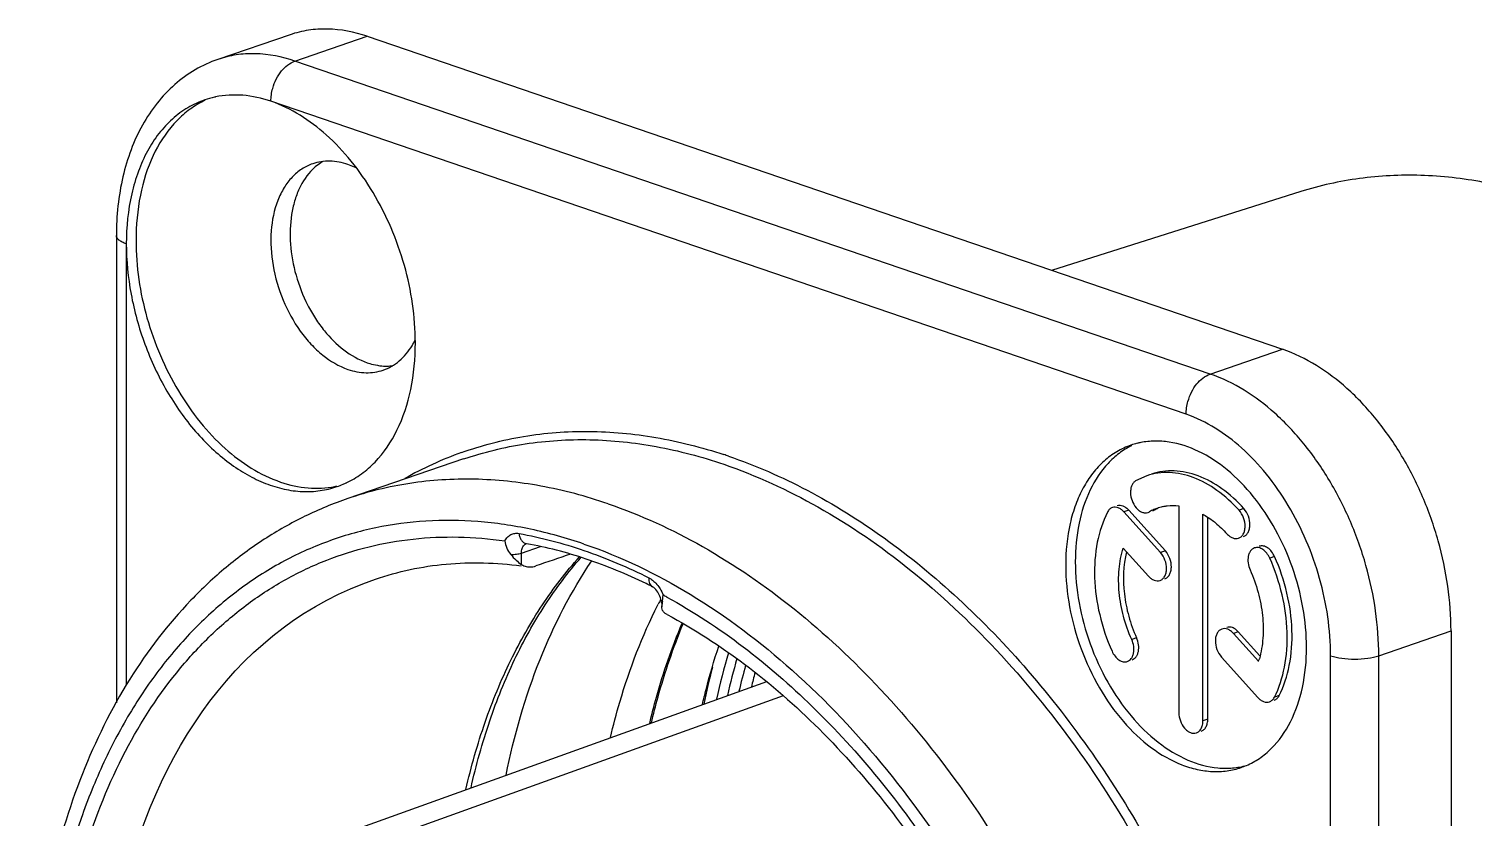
# Model space of a CAD drawing. Header units: millimetres. Extents: x 3170 to 4290, y 966 to 1416.
# Drawn here: x 3963.67 to 3984.87, y 1045.28 to 1056.85 of the extents above; entities that cross this region are included whole.
import ezdxf

# ---------------------------------------------------------------- set-up
doc = ezdxf.new("R2010")
doc.units = ezdxf.units.MM
doc.header["$LTSCALE"] = 0.1
for name, color, linetype in [('AUSFORMSCHRAEGEN', 7, 'Continuous'), ('BEZUGSACHSEN', 7, 'Continuous'), ('FASEN', 7, 'Continuous'), ('RUNDUNGEN', 7, 'Continuous')]:
    doc.layers.add(name, color=color, linetype=linetype)

msp = doc.modelspace()

# ---------------------------------------------------------------- linework, layer by layer
at = {"color": 7, "linetype": 'Continuous'}
for p, q in [((3980.08, 1050.294), (3979.914, 1050.218)), ((3980.548, 1049.851), (3980.548, 1046.817)), ((3980.279, 1049.167), (3979.742, 1049.763)), ((3980.35, 1049.191), (3979.813, 1049.787)), ((3980.096, 1049.754), (3980.117, 1049.764)), ((3980.166, 1049.778), (3980.187, 1049.788)), ((3980.902, 1046.696), (3980.902, 1049.73)), ((3980.973, 1046.72), (3980.973, 1049.687)), ((3979.731, 1049.232), (3980.102, 1048.821)), ((3972.9, 1048.398), (3972.907, 1048.411)), ((3972.941, 1048.478), (3972.944, 1048.483)), ((3972.959, 1048.368), (3972.96, 1048.38)), ((3972.967, 1048.455), (3972.977, 1048.544)), ((3973.037, 1048.256), (3973.017, 1048.267)), ((3981.719, 1047.57), (3981.349, 1047.98)), ((3981.738, 1047.652), (3981.42, 1048.004)), ((3981.173, 1047.633), (3981.708, 1047.039))]:
    msp.add_line(p, q, dxfattribs=at)
at = {"color": 9, "linetype": 'Continuous'}
for p, q in [((3979.813, 1049.787), (3979.742, 1049.763)), ((3980.187, 1049.788), (3980.166, 1049.781)), ((3981.503, 1049.811), (3981.432, 1049.787)), ((3970.897, 1049.159), (3971.178, 1049.255)), ((3970.897, 1048.993), (3970.897, 1049.159)), ((3980.35, 1049.191), (3980.279, 1049.167)), ((3981.954, 1049.107), (3981.884, 1049.083)), ((3968.754, 1048.776), (3968.755, 1048.776)), ((3972.96, 1048.38), (3972.959, 1048.386)), ((3981.42, 1048.004), (3981.349, 1047.98)), ((3979.927, 1047.914), (3979.856, 1047.89)), ((3982.021, 1047.067), (3981.95, 1047.042)), ((3980.973, 1046.72), (3980.902, 1046.696))]:
    msp.add_line(p, q, dxfattribs=at)
at = {"color": 7, "linetype": 'Continuous'}
for centre, radius, start, end in [((3980.455, 1049.19), 0.666, 101.4656, 107.8148), ((3980.459, 1049.182), 0.675, 114.18, 120.4857), ((3980.455, 1049.191), 0.665, 108.8894, 114.1693), ((3980.531, 1049.205), 0.676, 115.2821, 120.4835), ((3980.454, 1049.194), 0.662, 107.8255, 108.8838), ((3979.537, 1045.045), 7.436, 152.5025, 153.0851), ((3975.789, 1048.13), 2.841, 174.2417, 174.9413), ((3977.149, 1047.995), 4.207, 173.7252, 174.2705), ((3983.551, 1044.85), 9.883, 163.7803, 167.0247), ((3983.551, 1044.883), 9.724, 164.3101, 166.6418), ((3980.464, 1047.958), 1.314, 342.8051, 344.4705)]:
    msp.add_arc(centre, radius, start, end, dxfattribs=at)
at = {"color": 9, "linetype": 'Continuous'}
for centre, radius, start, end in [((3968.987, 1041.179), 8.376, 61.1131, 61.5538), ((3983.529, 1044.845), 10.005, 163.4542, 167.4911), ((3983.877, 1044.836), 10.515, 165.4246, 168.4474), ((3983.902, 1044.903), 9.898, 165.3574, 166.6081)]:
    msp.add_arc(centre, radius, start, end, dxfattribs=at)
at = {"color": 7, "linetype": 'Continuous'}
msp.add_ellipse((4275.671, 1142.598), major_axis=(2144.575, 728.399), ratio=0.004145, start_param=1.711646, end_param=1.711885, dxfattribs=at)
for points, knots in [([(3981.432, 1049.787), (3981.335, 1049.895), (3981.129, 1050.084), (3980.779, 1050.28), (3980.474, 1050.349), (3980.242, 1050.338), (3980.132, 1050.312), (3980.08, 1050.294)], [0, 0, 0, 0, 0.286178, 0.545664, 0.780031, 0.891044, 1, 1, 1, 1]), ([(3981.503, 1049.811), (3981.405, 1049.919), (3981.199, 1050.109), (3980.85, 1050.305), (3980.543, 1050.373), (3980.311, 1050.362), (3980.202, 1050.336), (3980.149, 1050.318)], [0, 0, 0, 0, 0.286274, 0.545691, 0.780116, 0.891074, 1, 1, 1, 1]), ([(3979.914, 1050.218), (3979.902, 1050.211), (3979.879, 1050.191), (3979.855, 1050.15), (3979.841, 1050.101), (3979.836, 1050.025), (3979.855, 1049.927), (3979.895, 1049.856), (3979.92, 1049.825)], [0, 0, 0, 0, 0.097257, 0.203871, 0.321732, 0.450361, 0.726576, 1, 1, 1, 1]), ([(3979.813, 1049.787), (3979.8, 1049.801), (3979.775, 1049.824), (3979.731, 1049.849), (3979.686, 1049.859), (3979.657, 1049.855), (3979.643, 1049.851)], [0, 0, 0, 0, 0.286454, 0.546292, 0.780893, 1, 1, 1, 1]), ([(3980.323, 1049.843), (3980.341, 1049.847), (3980.415, 1049.858), (3980.492, 1049.858), (3980.548, 1049.851)], [0, 0, 0, 0, 0.24601, 1, 1, 1, 1]), ([(3979.5, 1049.76), (3979.43, 1049.621), (3979.328, 1049.304), (3979.294, 1048.79), (3979.37, 1048.247), (3979.49, 1047.891), (3979.567, 1047.719)], [0, 0, 0, 0, 0.222038, 0.468019, 0.730905, 1, 1, 1, 1]), ([(3979.573, 1049.826), (3979.557, 1049.821), (3979.528, 1049.803), (3979.508, 1049.775), (3979.5, 1049.76)], [0, 0, 0, 0, 0.47895, 1, 1, 1, 1]), ([(3979.742, 1049.763), (3979.73, 1049.777), (3979.704, 1049.8), (3979.66, 1049.825), (3979.615, 1049.835), (3979.586, 1049.831), (3979.573, 1049.826)], [0, 0, 0, 0, 0.286222, 0.546382, 0.780984, 1, 1, 1, 1]), ([(3979.92, 1049.825), (3979.933, 1049.811), (3979.959, 1049.785), (3980.004, 1049.758), (3980.051, 1049.746), (3980.082, 1049.75), (3980.096, 1049.754)], [0, 0, 0, 0, 0.287767, 0.548102, 0.782283, 1, 1, 1, 1]), ([(3980.902, 1049.73), (3980.912, 1049.724), (3980.954, 1049.7), (3980.995, 1049.673), (3981.024, 1049.651)], [0, 0, 0, 0, 0.245425, 1, 1, 1, 1]), ([(3981.024, 1049.651), (3981.045, 1049.636), (3981.127, 1049.572), (3981.203, 1049.499), (3981.255, 1049.44)], [0, 0, 0, 0, 0.242174, 1, 1, 1, 1]), ([(3981.425, 1049.377), (3981.439, 1049.382), (3981.466, 1049.398), (3981.497, 1049.438), (3981.516, 1049.489), (3981.525, 1049.571), (3981.505, 1049.678), (3981.461, 1049.755), (3981.432, 1049.787)], [0, 0, 0, 0, 0.096127, 0.199986, 0.315933, 0.444243, 0.723561, 1, 1, 1, 1]), ([(3981.496, 1049.401), (3981.51, 1049.406), (3981.537, 1049.423), (3981.568, 1049.462), (3981.587, 1049.514), (3981.596, 1049.595), (3981.576, 1049.702), (3981.532, 1049.779), (3981.503, 1049.811)], [0, 0, 0, 0, 0.096135, 0.199996, 0.315936, 0.444258, 0.723593, 1, 1, 1, 1]), ([(3981.255, 1049.44), (3981.268, 1049.427), (3981.293, 1049.403), (3981.337, 1049.379), (3981.382, 1049.368), (3981.412, 1049.373), (3981.425, 1049.377)], [0, 0, 0, 0, 0.286198, 0.54634, 0.780927, 1, 1, 1, 1]), ([(3970.655, 1049.339), (3970.659, 1049.302), (3970.678, 1049.231), (3970.718, 1049.168), (3970.741, 1049.139)], [0, 0, 0, 0, 0.499385, 1, 1, 1, 1]), ([(3979.856, 1047.89), (3979.807, 1048), (3979.727, 1048.227), (3979.664, 1048.575), (3979.66, 1048.915), (3979.7, 1049.132), (3979.731, 1049.232)], [0, 0, 0, 0, 0.263026, 0.522545, 0.770317, 1, 1, 1, 1]), ([(3981.658, 1049.234), (3981.647, 1049.23), (3981.625, 1049.218), (3981.598, 1049.191), (3981.578, 1049.155), (3981.561, 1049.095), (3981.56, 1049.011), (3981.58, 1048.944), (3981.594, 1048.912)], [0, 0, 0, 0, 0.098184, 0.201619, 0.313937, 0.436632, 0.708686, 1, 1, 1, 1]), ([(3981.884, 1049.083), (3981.872, 1049.109), (3981.843, 1049.157), (3981.787, 1049.213), (3981.722, 1049.243), (3981.677, 1049.241), (3981.658, 1049.234)], [0, 0, 0, 0, 0.294586, 0.562566, 0.794776, 1, 1, 1, 1]), ([(3981.954, 1049.107), (3981.942, 1049.133), (3981.914, 1049.181), (3981.857, 1049.237), (3981.793, 1049.267), (3981.748, 1049.265), (3981.729, 1049.258)], [0, 0, 0, 0, 0.294597, 0.562478, 0.794765, 1, 1, 1, 1]), ([(3968.754, 1048.776), (3968.921, 1048.833), (3969.263, 1048.928), (3969.978, 1049.035), (3970.529, 1049.019), (3970.893, 1048.971)], [0, 0, 0, 0, 0.24404, 0.490642, 1, 1, 1, 1]), ([(3970.158, 1045.711), (3970.232, 1046.044), (3970.41, 1046.685), (3970.773, 1047.589), (3971.221, 1048.397), (3971.582, 1048.878), (3971.774, 1049.097)], [0, 0, 0, 0, 0.269679, 0.526072, 0.769232, 1, 1, 1, 1]), ([(3970.673, 1045.897), (3970.788, 1046.476), (3971.102, 1047.575), (3971.625, 1048.594), (3971.93, 1049.045)], [0, 0, 0, 0, 0.51994, 1, 1, 1, 1]), ([(3970.741, 1049.139), (3970.765, 1049.109), (3970.814, 1049.057), (3970.869, 1049.011), (3970.897, 1048.993)], [0, 0, 0, 0, 0.540082, 1, 1, 1, 1]), ([(3979.78, 1049.178), (3979.731, 1048.977), (3979.721, 1048.651), (3979.805, 1048.228), (3979.881, 1048.017), (3979.927, 1047.914)], [0, 0, 0, 0, 0.479851, 0.738473, 1, 1, 1, 1]), ([(3980.272, 1048.757), (3980.286, 1048.762), (3980.313, 1048.779), (3980.344, 1048.818), (3980.363, 1048.87), (3980.372, 1048.951), (3980.352, 1049.058), (3980.308, 1049.135), (3980.279, 1049.167)], [0, 0, 0, 0, 0.096127, 0.199986, 0.315933, 0.444243, 0.723561, 1, 1, 1, 1]), ([(3980.342, 1048.782), (3980.357, 1048.786), (3980.384, 1048.803), (3980.414, 1048.843), (3980.433, 1048.894), (3980.443, 1048.975), (3980.423, 1049.082), (3980.379, 1049.159), (3980.35, 1049.191)], [0, 0, 0, 0, 0.096135, 0.199996, 0.315936, 0.444258, 0.723593, 1, 1, 1, 1]), ([(3981.95, 1047.042), (3982.021, 1047.181), (3982.122, 1047.498), (3982.156, 1048.012), (3982.08, 1048.555), (3981.96, 1048.911), (3981.884, 1049.083)], [0, 0, 0, 0, 0.222038, 0.468019, 0.730905, 1, 1, 1, 1]), ([(3982.021, 1047.067), (3982.091, 1047.205), (3982.193, 1047.522), (3982.226, 1048.037), (3982.151, 1048.58), (3982.031, 1048.935), (3981.954, 1049.107)], [0, 0, 0, 0, 0.222052, 0.468022, 0.730887, 1, 1, 1, 1]), ([(3970.897, 1048.993), (3970.904, 1048.988), (3970.932, 1048.971), (3970.963, 1048.961), (3970.988, 1048.957)], [0, 0, 0, 0, 0.252224, 1, 1, 1, 1]), ([(3970.988, 1048.957), (3970.997, 1048.956), (3971.039, 1048.952), (3971.08, 1048.96), (3971.11, 1048.97)], [0, 0, 0, 0, 0.241268, 1, 1, 1, 1]), ([(3980.102, 1048.821), (3980.114, 1048.807), (3980.14, 1048.783), (3980.184, 1048.759), (3980.229, 1048.749), (3980.258, 1048.753), (3980.272, 1048.757)], [0, 0, 0, 0, 0.286198, 0.54634, 0.780927, 1, 1, 1, 1]), ([(3981.594, 1048.912), (3981.642, 1048.806), (3981.72, 1048.586), (3981.784, 1048.248), (3981.792, 1047.918), (3981.758, 1047.705), (3981.73, 1047.606)], [0, 0, 0, 0, 0.261996, 0.520909, 0.768877, 1, 1, 1, 1]), ([(3972.205, 1046.452), (3972.246, 1046.626), (3972.421, 1047.293), (3972.67, 1047.942), (3972.9, 1048.398)], [0, 0, 0, 0, 0.259385, 1, 1, 1, 1]), ([(3972.971, 1048.316), (3972.965, 1048.328), (3972.96, 1048.345), (3972.959, 1048.363), (3972.959, 1048.368)], [0, 0, 0, 0, 0.746196, 1, 1, 1, 1]), ([(3973.017, 1048.267), (3973.012, 1048.271), (3972.994, 1048.284), (3972.978, 1048.302), (3972.971, 1048.316)], [0, 0, 0, 0, 0.279744, 1, 1, 1, 1]), ([(3973.037, 1048.256), (3973.434, 1048.044), (3974.221, 1047.535), (3975.309, 1046.579), (3976.32, 1045.429), (3977.227, 1044.111), (3978.007, 1042.66), (3978.639, 1041.112), (3979.107, 1039.505), (3979.401, 1037.88), (3979.513, 1036.278), (3979.44, 1034.739), (3979.186, 1033.303), (3978.758, 1032.005), (3978.168, 1030.878), (3977.544, 1030.091), (3976.984, 1029.582), (3976.543, 1029.263), (3976.077, 1029.003), (3975.75, 1028.869), (3975.585, 1028.812)], [0, 0, 0, 0, 0.058334, 0.120838, 0.18705, 0.256255, 0.32757, 0.399998, 0.47249, 0.54399, 0.613495, 0.680103, 0.743078, 0.801921, 0.856465, 0.906987, 0.93101, 0.954387, 0.97731, 1, 1, 1, 1]), ([(3981.18, 1048.043), (3981.166, 1048.038), (3981.138, 1048.022), (3981.108, 1047.982), (3981.089, 1047.931), (3981.08, 1047.849), (3981.1, 1047.742), (3981.144, 1047.665), (3981.173, 1047.633)], [0, 0, 0, 0, 0.096127, 0.199986, 0.315933, 0.444243, 0.723561, 1, 1, 1, 1]), ([(3981.349, 1047.98), (3981.337, 1047.993), (3981.311, 1048.017), (3981.268, 1048.042), (3981.223, 1048.052), (3981.193, 1048.048), (3981.18, 1048.043)], [0, 0, 0, 0, 0.286198, 0.54634, 0.780927, 1, 1, 1, 1]), ([(3981.42, 1048.004), (3981.408, 1048.018), (3981.382, 1048.041), (3981.338, 1048.066), (3981.293, 1048.076), (3981.264, 1048.072), (3981.251, 1048.067)], [0, 0, 0, 0, 0.286376, 0.546325, 0.780877, 1, 1, 1, 1]), ([(3979.792, 1047.568), (3979.804, 1047.572), (3979.826, 1047.584), (3979.852, 1047.611), (3979.872, 1047.648), (3979.889, 1047.707), (3979.89, 1047.791), (3979.871, 1047.858), (3979.856, 1047.89)], [0, 0, 0, 0, 0.098184, 0.201619, 0.313937, 0.436632, 0.708686, 1, 1, 1, 1]), ([(3979.863, 1047.592), (3979.874, 1047.596), (3979.896, 1047.608), (3979.923, 1047.635), (3979.943, 1047.672), (3979.96, 1047.731), (3979.961, 1047.815), (3979.941, 1047.882), (3979.927, 1047.914)], [0, 0, 0, 0, 0.098198, 0.201602, 0.313895, 0.436589, 0.708635, 1, 1, 1, 1]), ([(3979.567, 1047.719), (3979.578, 1047.693), (3979.607, 1047.645), (3979.664, 1047.59), (3979.728, 1047.559), (3979.773, 1047.561), (3979.792, 1047.568)], [0, 0, 0, 0, 0.294586, 0.562566, 0.794776, 1, 1, 1, 1]), ([(3981.708, 1047.039), (3981.721, 1047.026), (3981.746, 1047.002), (3981.79, 1046.977), (3981.835, 1046.967), (3981.865, 1046.971), (3981.878, 1046.976)], [0, 0, 0, 0, 0.286222, 0.546382, 0.780984, 1, 1, 1, 1]), ([(3981.878, 1046.976), (3981.893, 1046.981), (3981.922, 1046.999), (3981.942, 1047.027), (3981.95, 1047.042)], [0, 0, 0, 0, 0.47895, 1, 1, 1, 1]), ([(3981.948, 1047), (3981.963, 1047.005), (3981.993, 1047.023), (3982.013, 1047.051), (3982.021, 1047.067)], [0, 0, 0, 0, 0.478527, 1, 1, 1, 1]), ([(3980.548, 1046.817), (3980.548, 1046.775), (3980.564, 1046.692), (3980.615, 1046.602), (3980.671, 1046.548), (3980.716, 1046.522), (3980.762, 1046.511), (3980.792, 1046.515), (3980.806, 1046.52)], [0, 0, 0, 0, 0.280787, 0.558613, 0.68545, 0.800275, 0.903705, 1, 1, 1, 1]), ([(3980.806, 1046.52), (3980.82, 1046.525), (3980.849, 1046.542), (3980.879, 1046.583), (3980.898, 1046.636), (3980.902, 1046.676), (3980.902, 1046.696)], [0, 0, 0, 0, 0.215538, 0.448954, 0.710729, 1, 1, 1, 1]), ([(3980.877, 1046.544), (3980.891, 1046.549), (3980.919, 1046.566), (3980.95, 1046.607), (3980.969, 1046.661), (3980.973, 1046.7), (3980.973, 1046.72)], [0, 0, 0, 0, 0.215547, 0.449012, 0.710625, 1, 1, 1, 1])]:
    msp.add_open_spline(points, degree=3, knots=knots, dxfattribs=at)
at = {"color": 9, "linetype": 'Continuous'}
for points, knots in [([(3970.655, 1049.339), (3970.665, 1049.358), (3970.69, 1049.394), (3970.741, 1049.433), (3970.801, 1049.452), (3970.842, 1049.45), (3970.863, 1049.447)], [0, 0, 0, 0, 0.265782, 0.512138, 0.751833, 1, 1, 1, 1]), ([(3970.651, 1028.804), (3970.177, 1029.061), (3969.246, 1029.689), (3967.982, 1030.874), (3966.839, 1032.3), (3965.851, 1033.922), (3965.048, 1035.691), (3964.455, 1037.552), (3964.089, 1039.447), (3963.962, 1041.32), (3964.078, 1043.112), (3964.436, 1044.77), (3965.025, 1046.242), (3965.71, 1047.295), (3966.357, 1047.988), (3966.877, 1048.426), (3967.438, 1048.788), (3968.033, 1049.068), (3968.659, 1049.266), (3969.309, 1049.38), (3969.98, 1049.408), (3970.429, 1049.371), (3970.655, 1049.339)], [0, 0, 0, 0, 0.06062, 0.125482, 0.194037, 0.26539, 0.338415, 0.411856, 0.484428, 0.554911, 0.622247, 0.68565, 0.744721, 0.799575, 0.825668, 0.851036, 0.875867, 0.900381, 0.924814, 0.94941, 0.974409, 1, 1, 1, 1]), ([(3970.082, 1045.688), (3970.159, 1046.023), (3970.342, 1046.669), (3970.717, 1047.58), (3971.18, 1048.397), (3971.553, 1048.883), (3971.751, 1049.104)], [0, 0, 0, 0, 0.268154, 0.523927, 0.767552, 1, 1, 1, 1]), ([(3970.741, 1049.139), (3970.769, 1049.139), (3970.821, 1049.141), (3970.874, 1049.151), (3970.897, 1049.159)], [0, 0, 0, 0, 0.53464, 1, 1, 1, 1]), ([(3972.769, 1048.795), (3972.775, 1048.792), (3972.797, 1048.78), (3972.817, 1048.765), (3972.832, 1048.753)], [0, 0, 0, 0, 0.241194, 1, 1, 1, 1]), ([(3975.584, 1028.812), (3971.589, 1027.445), (3962.9, 1035.623), (3964.759, 1047.408), (3968.754, 1048.776)], [0, 0, 0, 0, 0.49998, 1, 1, 1, 1]), ([(3972.832, 1048.753), (3972.839, 1048.747), (3972.87, 1048.72), (3972.897, 1048.688), (3972.915, 1048.662)], [0, 0, 0, 0, 0.240337, 1, 1, 1, 1]), ([(3972.915, 1048.662), (3972.921, 1048.653), (3972.945, 1048.616), (3972.965, 1048.576), (3972.977, 1048.544)], [0, 0, 0, 0, 0.245567, 1, 1, 1, 1]), ([(3973.034, 1048.514), (3973.813, 1048.084), (3974.913, 1047.231), (3976.173, 1045.845), (3977.055, 1044.633), (3977.83, 1043.3), (3978.702, 1041.398), (3979.152, 1039.875), (3979.351, 1038.843)], [0, 0, 0, 0, 0.224617, 0.346067, 0.472375, 0.602369, 0.734682, 1, 1, 1, 1])]:
    msp.add_open_spline(points, degree=3, knots=knots, dxfattribs=at)
at = {"layer": 'AUSFORMSCHRAEGEN', "color": 7, "linetype": 'Continuous'}
msp.add_line((3982.337, 1054.465), (3978.681, 1053.309), dxfattribs=at)
msp.add_open_spline([(3985.958, 1054.352), (3985.653, 1054.457), (3985.04, 1054.622), (3984.109, 1054.728), (3983.202, 1054.683), (3982.618, 1054.554), (3982.337, 1054.465)], degree=3, knots=[0, 0, 0, 0, 0.262999, 0.515424, 0.759914, 1, 1, 1, 1], dxfattribs=at)
at = {"layer": 'BEZUGSACHSEN', "color": 7, "linetype": 'Continuous'}
for p, q in [((3967.501, 1056.768), (3966.441, 1056.405)), ((3968.634, 1056.745), (3982.069, 1052.15)), ((3970.048, 1050.54), (3968.351, 1049.959)), ((3984.544, 1048.015), (3984.544, 1025.462))]:
    msp.add_line(p, q, dxfattribs=at)
for centre, radius, start, end in [((3968.406, 1054.214), 0.814, 131.0078, 134.6304), ((3968.917, 1052.65), 0.746, 270.7704, 277.0762), ((3980.204, 1049.695), 1.108, 104.0156, 108.8838), ((3980.352, 1049.73), 1.122, 116.2434, 116.5234), ((3980.206, 1049.686), 1.117, 101.2288, 104.0155), ((3981.107, 1047.057), 1.104, 288.8889, 293.0366)]:
    msp.add_arc(centre, radius, start, end, dxfattribs=at)
for points, knots in [([(3968.634, 1056.745), (3968.447, 1056.809), (3968.155, 1056.866), (3967.771, 1056.842), (3967.589, 1056.798), (3967.502, 1056.768)], [0, 0, 0, 0, 0.51476, 0.759507, 1, 1, 1, 1]), ([(3967.834, 1054.793), (3967.751, 1054.712), (3967.649, 1054.557), (3967.563, 1054.325), (3967.504, 1054.054), (3967.493, 1053.684), (3967.575, 1053.232), (3967.716, 1052.869), (3967.87, 1052.602), (3968.11, 1052.268), (3968.387, 1052.037), (3968.634, 1051.953)], [0, 0, 0, 0, 0.104065, 0.161258, 0.22188, 0.35196, 0.490182, 0.630289, 0.699041, 0.765826, 1, 1, 1, 1]), ([(3967.982, 1054.908), (3967.972, 1054.902), (3967.934, 1054.878), (3967.898, 1054.85), (3967.872, 1054.828)], [0, 0, 0, 0, 0.247494, 1, 1, 1, 1]), ([(3984.544, 1048.015), (3984.544, 1048.235), (3984.51, 1048.682), (3984.369, 1049.344), (3984.141, 1049.988), (3983.836, 1050.59), (3983.463, 1051.127), (3982.919, 1051.707), (3982.418, 1052.031), (3982.069, 1052.15)], [0, 0, 0, 0, 0.129652, 0.26332, 0.398174, 0.531373, 0.660175, 0.782269, 1, 1, 1, 1]), ([(3968.634, 1051.953), (3968.646, 1051.949), (3968.695, 1051.933), (3968.745, 1051.921), (3968.783, 1051.915)], [0, 0, 0, 0, 0.254594, 1, 1, 1, 1]), ([(3968.783, 1051.915), (3968.795, 1051.913), (3968.843, 1051.906), (3968.891, 1051.903), (3968.927, 1051.904)], [0, 0, 0, 0, 0.253895, 1, 1, 1, 1]), ([(3979.846, 1050.743), (3979.774, 1050.718), (3979.633, 1050.653), (3979.443, 1050.513), (3979.277, 1050.332), (3979.137, 1050.116), (3979.026, 1049.867), (3978.917, 1049.491), (3978.887, 1049.188), (3978.887, 1048.982)], [0, 0, 0, 0, 0.106806, 0.216063, 0.329894, 0.449861, 0.576867, 0.711203, 1, 1, 1, 1]), ([(3979.851, 1050.734), (3979.788, 1050.703), (3979.665, 1050.626), (3979.443, 1050.424), (3979.22, 1050.082), (3979.061, 1049.584), (3979.028, 1049.22), (3979.028, 1049.031)], [0, 0, 0, 0, 0.10674, 0.216857, 0.452237, 0.713504, 1, 1, 1, 1]), ([(3982.423, 1047.773), (3982.423, 1047.969), (3982.385, 1048.369), (3982.231, 1048.953), (3981.985, 1049.504), (3981.663, 1049.99), (3981.282, 1050.385), (3980.861, 1050.664), (3980.486, 1050.788), (3980.196, 1050.809), (3980.056, 1050.795), (3979.989, 1050.781)], [0, 0, 0, 0, 0.136743, 0.277813, 0.418627, 0.554598, 0.681872, 0.798046, 0.903, 0.952225, 1, 1, 1, 1]), ([(3968.351, 1049.959), (3968.136, 1049.886), (3967.713, 1049.711), (3967.113, 1049.371), (3966.552, 1048.957), (3965.852, 1048.303), (3965.091, 1047.308), (3964.399, 1045.904), (3963.926, 1044.317), (3963.679, 1042.587), (3963.661, 1040.76), (3963.871, 1038.882), (3964.302, 1037.002), (3964.943, 1035.17), (3965.776, 1033.435), (3966.78, 1031.842), (3967.93, 1030.433), (3969.197, 1029.246), (3970.552, 1028.314), (3971.521, 1027.869), (3972.008, 1027.703)], [0, 0, 0, 0, 0.024934, 0.050031, 0.075455, 0.10135, 0.15499, 0.211808, 0.272164, 0.336, 0.4029, 0.472165, 0.542899, 0.614092, 0.684698, 0.753716, 0.820269, 0.883691, 0.943602, 1, 1, 1, 1]), ([(3979.028, 1049.031), (3979.028, 1048.829), (3979.068, 1048.419), (3979.23, 1047.821), (3979.487, 1047.26), (3979.823, 1046.769), (3980.22, 1046.376), (3980.655, 1046.107), (3981.04, 1046), (3981.335, 1045.998), (3981.476, 1046.023), (3981.543, 1046.041)], [0, 0, 0, 0, 0.137662, 0.279673, 0.421174, 0.557339, 0.684202, 0.799452, 0.903377, 0.952283, 1, 1, 1, 1]), ([(3978.887, 1048.982), (3978.887, 1048.777), (3978.928, 1048.358), (3979.096, 1047.75), (3979.362, 1047.18), (3979.71, 1046.685), (3980.119, 1046.296), (3980.501, 1046.074), (3980.812, 1045.977), (3981.037, 1045.947), (3981.256, 1045.956), (3981.397, 1045.989), (3981.464, 1046.012)], [0, 0, 0, 0, 0.138329, 0.281014, 0.422977, 0.559208, 0.685653, 0.800106, 0.853063, 0.903564, 0.952261, 1, 1, 1, 1]), ([(3973.555, 1046.937), (3973.572, 1047.01), (3973.642, 1047.298), (3973.725, 1047.582), (3973.795, 1047.792)], [0, 0, 0, 0, 0.254196, 1, 1, 1, 1]), ([(3981.539, 1046.041), (3981.606, 1046.069), (3981.737, 1046.141), (3981.975, 1046.339), (3982.216, 1046.686), (3982.387, 1047.199), (3982.423, 1047.576), (3982.423, 1047.773)], [0, 0, 0, 0, 0.106757, 0.21651, 0.450943, 0.712197, 1, 1, 1, 1])]:
    msp.add_open_spline(points, degree=3, knots=knots, dxfattribs=at)
at = {"layer": 'BEZUGSACHSEN', "color": 9, "linetype": 'Continuous'}
for points, knots in [([(3972.17, 1049.883), (3971.847, 1049.993), (3971.199, 1050.166), (3970.216, 1050.27), (3969.259, 1050.21), (3968.645, 1050.06), (3968.351, 1049.959)], [0, 0, 0, 0, 0.263195, 0.5155, 0.759835, 1, 1, 1, 1]), ([(3972.17, 1049.883), (3972.649, 1049.719), (3973.608, 1049.277), (3974.953, 1048.349), (3976.22, 1047.162), (3977.373, 1045.747), (3978.384, 1044.143), (3979.225, 1042.394), (3979.874, 1040.547), (3980.312, 1038.652), (3980.529, 1036.76), (3980.517, 1034.923), (3980.276, 1033.189), (3979.813, 1031.606), (3979.136, 1030.216), (3978.396, 1029.236), (3977.717, 1028.597), (3977.176, 1028.195), (3976.6, 1027.868), (3976.194, 1027.7), (3975.988, 1027.629)], [0, 0, 0, 0, 0.055753, 0.115499, 0.179142, 0.246203, 0.315925, 0.387354, 0.45942, 0.531012, 0.601049, 0.668556, 0.73274, 0.793077, 0.849407, 0.90202, 0.927206, 0.951811, 0.976009, 1, 1, 1, 1]), ([(3971.816, 1049.292), (3971.56, 1049.379), (3971.046, 1049.523), (3970.266, 1049.638), (3969.501, 1049.646), (3968.757, 1049.548), (3968.043, 1049.343), (3967.365, 1049.035), (3966.731, 1048.626), (3966.148, 1048.12), (3965.62, 1047.524), (3965.153, 1046.843), (3964.75, 1046.084), (3964.296, 1044.957), (3963.919, 1043.389), (3963.775, 1041.371), (3963.934, 1039.253), (3964.39, 1037.115), (3965.125, 1035.036), (3966.111, 1033.093), (3967.314, 1031.359), (3968.688, 1029.899), (3970.184, 1028.767), (3971.272, 1028.241), (3971.816, 1028.055)], [0, 0, 0, 0, 0.02725, 0.05354, 0.079049, 0.104029, 0.128759, 0.153535, 0.178654, 0.204386, 0.230958, 0.258549, 0.28728, 0.317219, 0.380669, 0.448578, 0.520001, 0.593618, 0.667905, 0.741274, 0.812221, 0.879478, 0.942168, 1, 1, 1, 1]), ([(3971.816, 1049.292), (3972.36, 1049.106), (3973.448, 1048.579), (3974.944, 1047.448), (3976.318, 1045.987), (3977.52, 1044.254), (3978.507, 1042.311), (3979.242, 1040.231), (3979.698, 1038.093), (3979.857, 1035.976), (3979.713, 1033.958), (3979.336, 1032.39), (3978.882, 1031.262), (3978.479, 1030.503), (3978.012, 1029.822), (3977.484, 1029.226), (3976.901, 1028.721), (3976.267, 1028.312), (3975.589, 1028.003), (3974.875, 1027.799), (3974.131, 1027.7), (3973.366, 1027.709), (3972.586, 1027.824), (3972.072, 1027.967), (3971.816, 1028.055)], [0, 0, 0, 0, 0.057832, 0.120522, 0.187779, 0.258726, 0.332095, 0.406382, 0.479999, 0.551422, 0.619331, 0.682781, 0.71272, 0.741451, 0.769042, 0.795614, 0.821346, 0.846465, 0.871241, 0.895971, 0.920951, 0.94646, 0.97275, 1, 1, 1, 1])]:
    msp.add_open_spline(points, degree=3, knots=knots, dxfattribs=at)
at = {"layer": 'FASEN', "color": 7, "linetype": 'Continuous'}
for centre, radius, start, end in [((3966.826, 1054.589), 1.343, 115.2984, 118.1908), ((3968.361, 1052.767), 1.089, 328.7231, 334.064), ((3967.9, 1051.45), 1.339, 281.1309, 282.47)]:
    msp.add_arc(centre, radius, start, end, dxfattribs=at)
for points, knots in [([(3966.192, 1055.773), (3966.118, 1055.734), (3965.976, 1055.639), (3965.718, 1055.395), (3965.461, 1054.987), (3965.278, 1054.399), (3965.24, 1053.97), (3965.24, 1053.747)], [0, 0, 0, 0, 0.10679, 0.217104, 0.452928, 0.714163, 1, 1, 1, 1]), ([(3967.834, 1054.874), (3967.778, 1054.854), (3967.668, 1054.801), (3967.525, 1054.68), (3967.407, 1054.523), (3967.28, 1054.263), (3967.203, 1053.873), (3967.234, 1053.371), (3967.38, 1052.868), (3967.59, 1052.485), (3967.802, 1052.225), (3968.023, 1052.018), (3968.217, 1051.902), (3968.351, 1051.856)], [0, 0, 0, 0, 0.048181, 0.097965, 0.150664, 0.207084, 0.331464, 0.468982, 0.612658, 0.753816, 0.820994, 0.884742, 1, 1, 1, 1]), ([(3968.351, 1054.863), (3968.266, 1054.892), (3968.091, 1054.927), (3967.914, 1054.901), (3967.834, 1054.874)], [0, 0, 0, 0, 0.515757, 1, 1, 1, 1]), ([(3968.476, 1054.811), (3968.466, 1054.816), (3968.425, 1054.835), (3968.383, 1054.852), (3968.351, 1054.863)], [0, 0, 0, 0, 0.254567, 1, 1, 1, 1]), ([(3965.24, 1053.747), (3965.24, 1053.365), (3965.327, 1052.784), (3965.585, 1052.055), (3965.847, 1051.54), (3966.166, 1051.079), (3966.633, 1050.582), (3967.062, 1050.304), (3967.361, 1050.202)], [0, 0, 0, 0, 0.262861, 0.397809, 0.53109, 0.659974, 0.782153, 1, 1, 1, 1]), ([(3968.869, 1051.846), (3968.911, 1051.86), (3968.994, 1051.898), (3969.149, 1052.006), (3969.241, 1052.119), (3969.292, 1052.202)], [0, 0, 0, 0, 0.23943, 0.48359, 1, 1, 1, 1]), ([(3968.351, 1051.856), (3968.436, 1051.827), (3968.611, 1051.792), (3968.788, 1051.818), (3968.869, 1051.846)], [0, 0, 0, 0, 0.515659, 1, 1, 1, 1]), ([(3967.361, 1050.202), (3967.492, 1050.157), (3967.757, 1050.098), (3968.03, 1050.111), (3968.158, 1050.136)], [0, 0, 0, 0, 0.514625, 1, 1, 1, 1])]:
    msp.add_open_spline(points, degree=3, knots=knots, dxfattribs=at)
at = {"layer": 'RUNDUNGEN', "color": 9, "linetype": 'Continuous'}
for p, q in [((3967.573, 1056.382), (3968.634, 1056.745)), ((3966.441, 1056.405), (3966.441, 1056.405)), ((3981.008, 1051.787), (3967.573, 1056.382)), ((3980.655, 1051.197), (3967.22, 1055.792)), ((3965.098, 1053.698), (3965.098, 1047.224)), ((3981.008, 1051.787), (3982.069, 1052.15)), ((3983.483, 1047.652), (3984.544, 1048.015)), ((3982.776, 1025.099), (3982.776, 1047.652)), ((3983.483, 1025.099), (3983.483, 1047.652)), ((3974.74, 1047.063), (3969.22, 1045.078))]:
    msp.add_line(p, q, dxfattribs=at)
at = {"layer": 'RUNDUNGEN', "color": 7, "linetype": 'Continuous'}
for p, q in [((3964.952, 1053.819), (3964.952, 1046.959)), ((3970.969, 1049.298), (3970.968, 1049.298)), ((3970.973, 1049.297), (3970.969, 1049.298)), ((3972.959, 1048.38), (3972.959, 1048.368)), ((3974.495, 1047.27), (3968.426, 1045.087))]:
    msp.add_line(p, q, dxfattribs=at)
for centre, radius, start, end in [((3966.68, 1054.552), 1.331, 102.4302, 108.8775), ((3966.681, 1054.546), 1.337, 101.7757, 102.4312), ((3967.762, 1051.388), 1.325, 288.8889, 293.0366), ((3967.76, 1051.393), 1.331, 293.0388, 295.2541), ((3969.265, 1041.598), 7.911, 63.2896, 64.0369), ((3972.59, 1048.381), 0.369, 6.0883, 11.8692)]:
    msp.add_arc(centre, radius, start, end, dxfattribs=at)
at = {"layer": 'RUNDUNGEN', "color": 9, "linetype": 'Continuous'}
for centre, radius, start, end in [((3971.81, 1045.63), 5.316, 109.7108, 119.6028), ((3971.537, 1043.563), 7.418, 71.1179, 71.659)]:
    msp.add_arc(centre, radius, start, end, dxfattribs=at)
for points, knots in [([(3967.573, 1056.382), (3967.386, 1056.446), (3967.094, 1056.504), (3966.71, 1056.48), (3966.528, 1056.435), (3966.441, 1056.405)], [0, 0, 0, 0, 0.51476, 0.759465, 1, 1, 1, 1]), ([(3967.22, 1055.792), (3967.22, 1055.823), (3967.225, 1055.887), (3967.248, 1055.997), (3967.295, 1056.118), (3967.39, 1056.268), (3967.496, 1056.356), (3967.573, 1056.382)], [0, 0, 0, 0, 0.12997, 0.26417, 0.466435, 0.661864, 1, 1, 1, 1]), ([(3965.098, 1053.698), (3965.077, 1053.705), (3965.039, 1053.721), (3964.992, 1053.749), (3964.96, 1053.782), (3964.952, 1053.808), (3964.952, 1053.819)], [0, 0, 0, 0, 0.336805, 0.611732, 0.82629, 1, 1, 1, 1]), ([(3980.655, 1051.197), (3980.655, 1051.228), (3980.66, 1051.292), (3980.683, 1051.402), (3980.73, 1051.523), (3980.825, 1051.673), (3980.931, 1051.761), (3981.008, 1051.787)], [0, 0, 0, 0, 0.12997, 0.26417, 0.466435, 0.661864, 1, 1, 1, 1]), ([(3983.483, 1047.652), (3983.483, 1047.872), (3983.45, 1048.319), (3983.309, 1048.981), (3983.081, 1049.625), (3982.775, 1050.227), (3982.402, 1050.764), (3981.858, 1051.344), (3981.358, 1051.668), (3981.008, 1051.787)], [0, 0, 0, 0, 0.129665, 0.263309, 0.398176, 0.531373, 0.660175, 0.782277, 1, 1, 1, 1]), ([(3982.776, 1047.652), (3982.776, 1048.034), (3982.689, 1048.615), (3982.431, 1049.343), (3982.169, 1049.859), (3981.85, 1050.32), (3981.383, 1050.816), (3980.954, 1051.094), (3980.655, 1051.197)], [0, 0, 0, 0, 0.262857, 0.397807, 0.531086, 0.659967, 0.782144, 1, 1, 1, 1]), ([(3970.017, 1050.634), (3970.313, 1050.74), (3970.931, 1050.9), (3971.896, 1050.973), (3972.889, 1050.879), (3973.545, 1050.712), (3973.871, 1050.604)], [0, 0, 0, 0, 0.24051, 0.484909, 0.737059, 1, 1, 1, 1]), ([(3970.048, 1050.54), (3970.342, 1050.64), (3970.956, 1050.79), (3971.913, 1050.85), (3972.896, 1050.746), (3973.544, 1050.573), (3973.867, 1050.463)], [0, 0, 0, 0, 0.240164, 0.484498, 0.736804, 1, 1, 1, 1]), ([(3973.937, 1050.581), (3974.333, 1050.446), (3975.127, 1050.098), (3976.258, 1049.39), (3977.344, 1048.497), (3978.366, 1047.434), (3979.304, 1046.221), (3980.142, 1044.882), (3980.864, 1043.441), (3981.456, 1041.924), (3981.909, 1040.36), (3982.213, 1038.779), (3982.362, 1037.208), (3982.354, 1035.678), (3982.189, 1034.217), (3981.87, 1032.851), (3981.401, 1031.606), (3980.982, 1030.851), (3980.749, 1030.504)], [0, 0, 0, 0, 0.053143, 0.10943, 0.168865, 0.231238, 0.296159, 0.3631, 0.431435, 0.500473, 0.569492, 0.637769, 0.704617, 0.769413, 0.831637, 0.890907, 0.947021, 1, 1, 1, 1]), ([(3973.867, 1050.463), (3974.346, 1050.299), (3975.305, 1049.857), (3976.65, 1048.93), (3977.916, 1047.742), (3979.07, 1046.328), (3980.081, 1044.724), (3980.922, 1042.975), (3981.571, 1041.128), (3982.009, 1039.233), (3982.226, 1037.341), (3982.214, 1035.504), (3981.974, 1033.771), (3981.51, 1032.187), (3980.834, 1030.797), (3980.094, 1029.817), (3979.415, 1029.178), (3978.874, 1028.776), (3978.298, 1028.449), (3977.892, 1028.281), (3977.686, 1028.21)], [0, 0, 0, 0, 0.055752, 0.115497, 0.179139, 0.246199, 0.315919, 0.387347, 0.459412, 0.531004, 0.601041, 0.668548, 0.732733, 0.793073, 0.849404, 0.902019, 0.927206, 0.951811, 0.97601, 1, 1, 1, 1]), ([(3970.863, 1049.447), (3971.186, 1049.388), (3971.84, 1049.215), (3972.461, 1048.95), (3972.769, 1048.795)], [0, 0, 0, 0, 0.487773, 1, 1, 1, 1]), ([(3970.863, 1049.447), (3970.864, 1049.428), (3970.871, 1049.393), (3970.894, 1049.347), (3970.927, 1049.313), (3970.955, 1049.301), (3970.969, 1049.298)], [0, 0, 0, 0, 0.286276, 0.547896, 0.782638, 1, 1, 1, 1]), ([(3970.897, 1049.159), (3970.897, 1049.163), (3970.897, 1049.181), (3970.9, 1049.198), (3970.903, 1049.21)], [0, 0, 0, 0, 0.258259, 1, 1, 1, 1]), ([(3970.903, 1049.21), (3970.907, 1049.23), (3970.922, 1049.266), (3970.953, 1049.291), (3970.969, 1049.298)], [0, 0, 0, 0, 0.535841, 1, 1, 1, 1]), ([(3972.769, 1048.795), (3972.768, 1048.78), (3972.768, 1048.753), (3972.776, 1048.714), (3972.794, 1048.683), (3972.811, 1048.669), (3972.821, 1048.664)], [0, 0, 0, 0, 0.293484, 0.555988, 0.787638, 1, 1, 1, 1]), ([(3972.781, 1046.659), (3972.811, 1046.787), (3972.939, 1047.286), (3973.107, 1047.775), (3973.257, 1048.128)], [0, 0, 0, 0, 0.256771, 1, 1, 1, 1]), ([(3982.776, 1047.652), (3982.829, 1047.634), (3982.946, 1047.61), (3983.13, 1047.598), (3983.313, 1047.61), (3983.431, 1047.634), (3983.483, 1047.652)], [0, 0, 0, 0, 0.232306, 0.5, 0.767694, 1, 1, 1, 1])]:
    msp.add_open_spline(points, degree=3, knots=knots, dxfattribs=at)
at = {"layer": 'RUNDUNGEN', "color": 7, "linetype": 'Continuous'}
for points, knots in [([(3966.441, 1056.405), (3966.325, 1056.366), (3966.101, 1056.263), (3965.799, 1056.043), (3965.539, 1055.768), (3965.324, 1055.443), (3965.157, 1055.079), (3964.996, 1054.54), (3964.952, 1054.109), (3964.952, 1053.819)], [0, 0, 0, 0, 0.115133, 0.231233, 0.349487, 0.470869, 0.596281, 0.726284, 1, 1, 1, 1]), ([(3966.249, 1055.811), (3966.163, 1055.782), (3965.994, 1055.704), (3965.766, 1055.535), (3965.566, 1055.319), (3965.399, 1055.059), (3965.266, 1054.76), (3965.134, 1054.308), (3965.098, 1053.945), (3965.098, 1053.698)], [0, 0, 0, 0, 0.106809, 0.216067, 0.329895, 0.449857, 0.576868, 0.711203, 1, 1, 1, 1]), ([(3967.22, 1055.792), (3967.086, 1055.837), (3966.816, 1055.897), (3966.538, 1055.882), (3966.408, 1055.855)], [0, 0, 0, 0, 0.514778, 1, 1, 1, 1]), ([(3969.341, 1052.247), (3969.341, 1052.629), (3969.254, 1053.21), (3968.996, 1053.938), (3968.734, 1054.454), (3968.415, 1054.915), (3967.948, 1055.411), (3967.519, 1055.689), (3967.22, 1055.792)], [0, 0, 0, 0, 0.262861, 0.397808, 0.531086, 0.659967, 0.782142, 1, 1, 1, 1]), ([(3965.098, 1053.698), (3965.098, 1053.451), (3965.148, 1052.949), (3965.35, 1052.219), (3965.669, 1051.536), (3966.086, 1050.942), (3966.505, 1050.543), (3966.865, 1050.307), (3967.136, 1050.177), (3967.408, 1050.092), (3967.679, 1050.055), (3967.942, 1050.067), (3968.11, 1050.107), (3968.191, 1050.134)], [0, 0, 0, 0, 0.138294, 0.280944, 0.42287, 0.559067, 0.68548, 0.744345, 0.800157, 0.8531, 0.903588, 0.952273, 1, 1, 1, 1]), ([(3968.327, 1050.19), (3968.405, 1050.226), (3968.556, 1050.316), (3968.83, 1050.557), (3969.105, 1050.969), (3969.301, 1051.574), (3969.341, 1052.016), (3969.341, 1052.247)], [0, 0, 0, 0, 0.106731, 0.216705, 0.451741, 0.713013, 1, 1, 1, 1]), ([(3972.728, 1048.71), (3972.443, 1048.849), (3971.87, 1049.086), (3971.27, 1049.244), (3970.973, 1049.297)], [0, 0, 0, 0, 0.512391, 1, 1, 1, 1]), ([(3972.872, 1048.622), (3972.867, 1048.627), (3972.852, 1048.643), (3972.834, 1048.657), (3972.821, 1048.664)], [0, 0, 0, 0, 0.315332, 1, 1, 1, 1]), ([(3972.951, 1048.457), (3972.945, 1048.488), (3972.925, 1048.547), (3972.891, 1048.6), (3972.872, 1048.622)], [0, 0, 0, 0, 0.522769, 1, 1, 1, 1]), ([(3972.806, 1046.665), (3972.836, 1046.793), (3972.961, 1047.287), (3973.126, 1047.771), (3973.272, 1048.12)], [0, 0, 0, 0, 0.256855, 1, 1, 1, 1])]:
    msp.add_open_spline(points, degree=3, knots=knots, dxfattribs=at)

doc.saveas('drawing.dxf')
